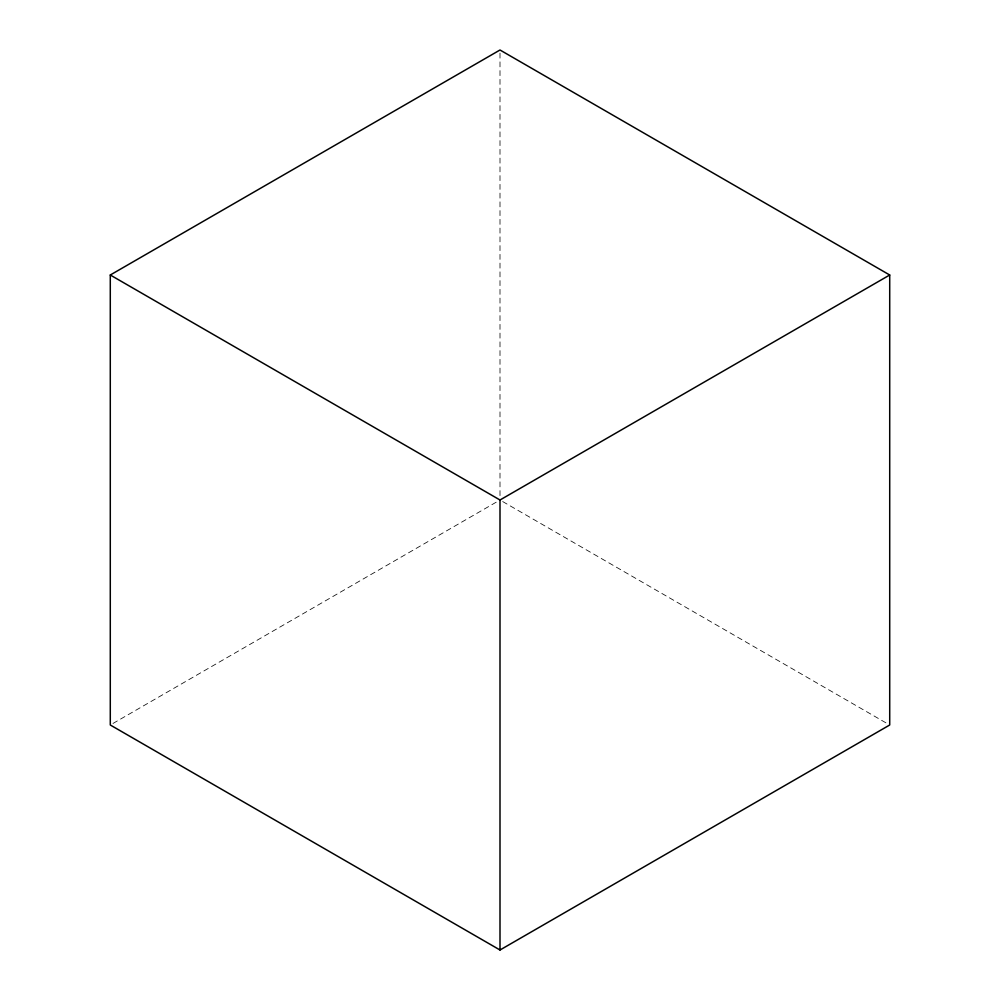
<?xml version="1.0" encoding="UTF-8"?>
<svg xmlns="http://www.w3.org/2000/svg" width="1000" height="1000" viewBox="0 0 1000 1000"><rect width="100%" height="100%" fill="white"/><g stroke="black" fill="none" stroke-linecap="round" stroke-linejoin="round"><path stroke-width="0.75" stroke-dasharray="5 3.75" d="M112.987 723.45L497.3 501.562M502.7 501.562L887.013 723.45M500 53.113L500 496.887"/><path stroke-width="1.5" d="M110.288 275L500 50L889.712 275L889.712 725L500 950L110.288 725L110.288 275L500 500L889.712 275M500 500L500 950"/></g></svg>
